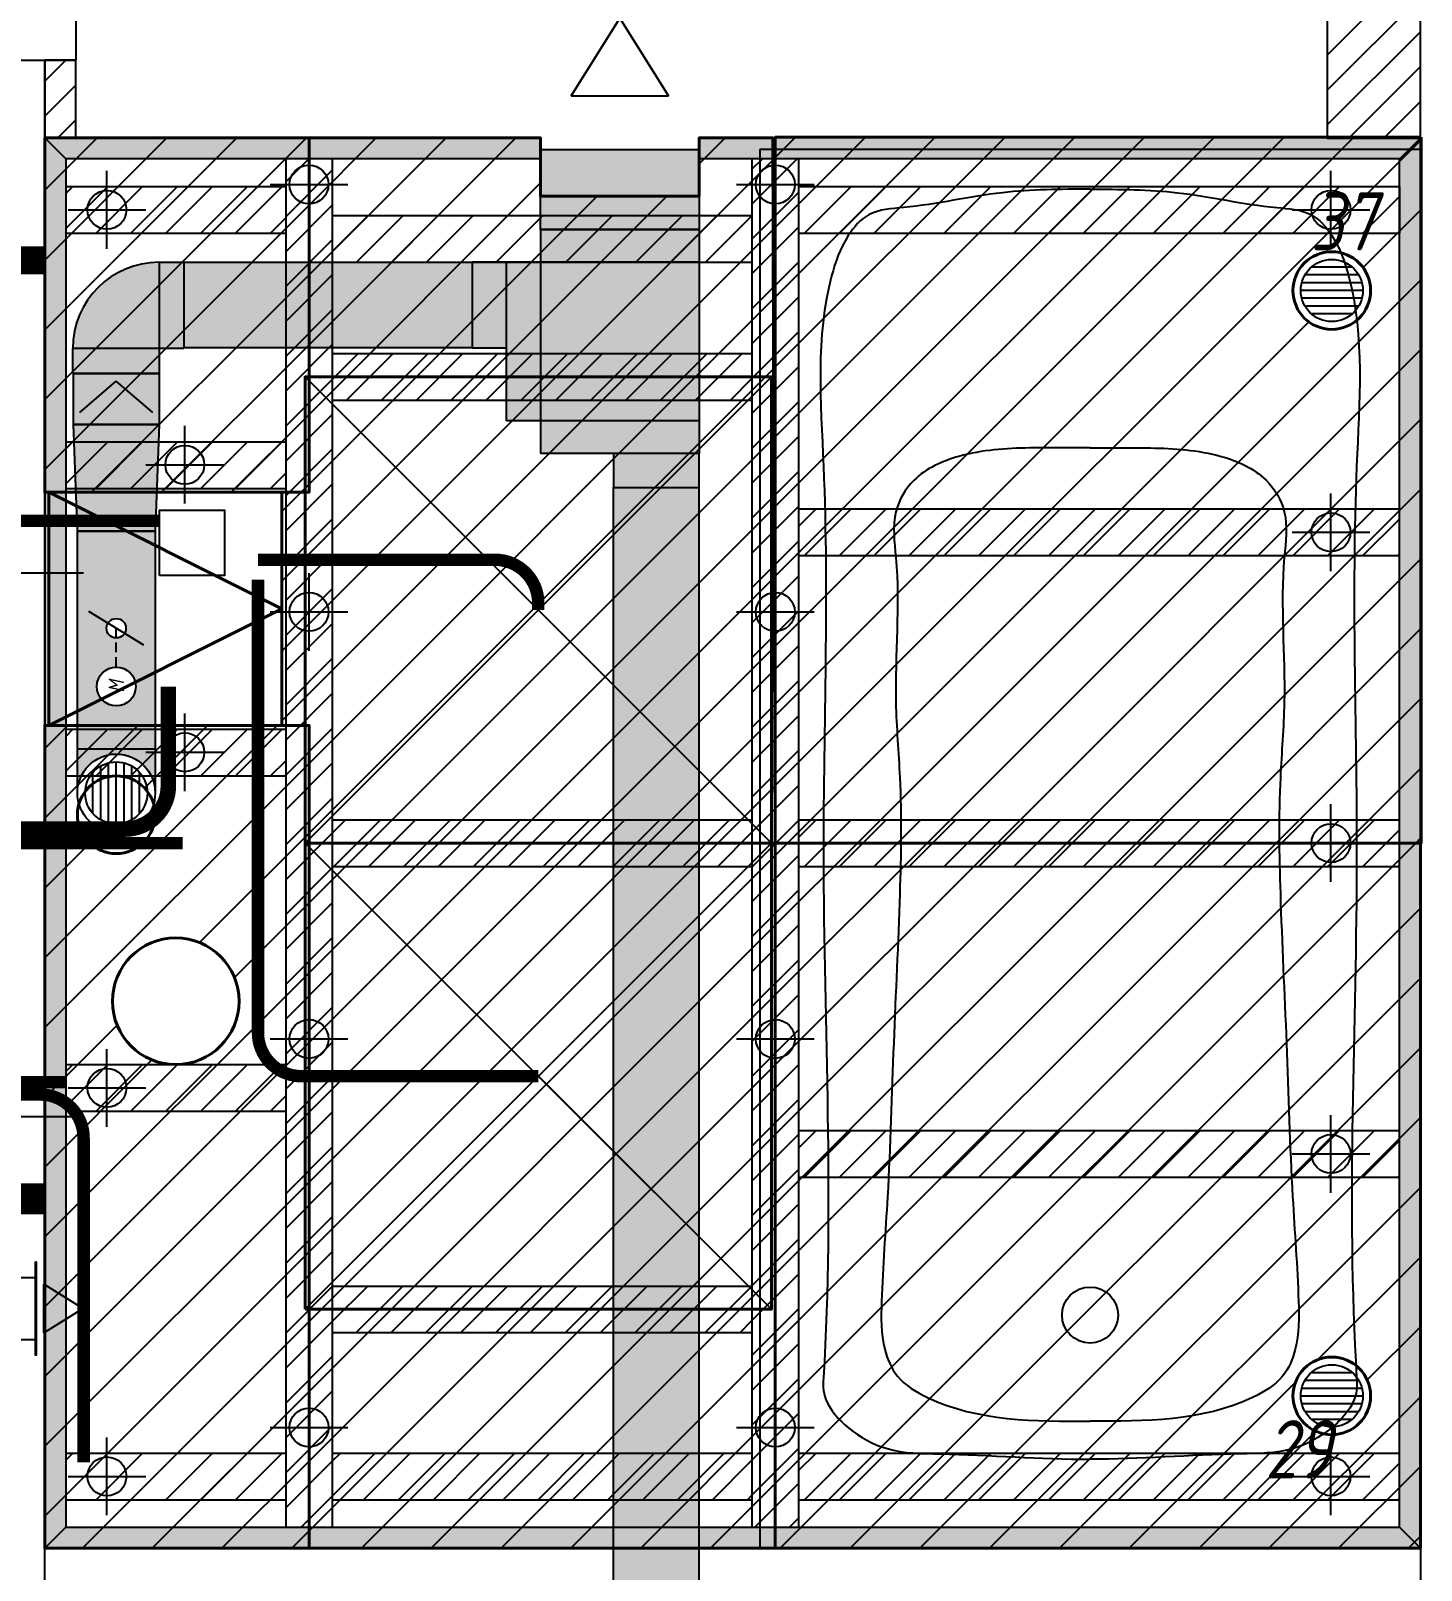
# Model space of a CAD drawing. Header units: millimetres. Extents: x -1962 to 15923, y 2405 to 25636.
# Drawn here: x 13793 to 15582, y 11317 to 13298 of the extents above; entities that cross this region are included whole.
import ezdxf
from ezdxf.enums import TextEntityAlignment as Align

# ---------------------------------------------------------------- set-up
doc = ezdxf.new("R2010")
doc.units = ezdxf.units.MM
doc.header["$PDMODE"] = 34
doc.header["$PDSIZE"] = 50
doc.linetypes.add('DASHED', pattern=[19.05, 12.7, -6.35])
for name, color, linetype in [('01 Черновое', 7, 'Continuous'), ('02 ЭОМ и СС', 7, 'Continuous'), ('024 ОВиК переток и вытяжка', 6, 'Continuous'), ('03 Потолочные конструкции', 5, 'Continuous'), ('031 ГВЛ 1 слой', 7, 'Continuous'), ('04 Освещение', 3, 'Continuous'), ('10 Перегородки', 4, 'Continuous')]:
    doc.layers.add(name, color=color, linetype=linetype)
doc.layers.add('04 Лючки', color=2, linetype='Continuous', lineweight=40)
doc.styles.add('ГОСТ-ISOCPEUR', font='isocpeui.ttf', dxfattribs={"width": 0.8})
pattern_1 = [(45, (5e-12, 27260.613), (-22.45064, 22.45064), [])]
pattern_2 = [(45, (-15, 0), (-22.45064, 22.45064), [])]

# ---------------------------------------------------------------- blocks, each defined once
blk = doc.blocks.new('Решотка вытяжная2')
at = {"color": 0, "lineweight": -2}
for p, q in [((-125, 0), (125, 0)), ((-125, 0), (125, 0)), ((-125, -250), (0, -50)), ((0, -50), (-125, -250)), ((0, -50), (125, -250)), ((125, -250), (0, -50)), ((-125, -250), (125, -250)), ((-125, -250), (125, -250))]:
    blk.add_line(p, q, dxfattribs=at)
blk = doc.blocks.new('решетка d100')
at = {"color": 0, "linetype": 'Continuous', "lineweight": -2}
for p, q in [((-34.6, 20), (34.6, 20)), ((-26.5, 30), (26.5, 30)), ((-40, 0), (40, 0)), ((-38.7, 10), (38.7, 10)), ((-38.7, -10), (38.7, -10)), ((-34.6, -20), (34.6, -20)), ((-26.5, -30), (26.5, -30))]:
    blk.add_line(p, q, dxfattribs=at)
for radius in [50, 40]:
    blk.add_circle((0, 0), radius, dxfattribs=at)
blk = doc.blocks.new('тройник 204х60')
at = {"color": 0}
for p, q in [((0, 0), (288, 0)), ((0, -204), (0, 0)), ((42, 0), (42, -248)), ((246, 0), (246, -248)), ((288, 0), (288, -204)), ((0, -204), (288, -204)), ((246, -248), (42, -248))]:
    blk.add_line(p, q, dxfattribs=at)
blk = doc.blocks.new('переход d100 на 110х55')
at = {"color": 0, "linetype": 'Continuous', "lineweight": -2}
for p, q in [((0, 55), (137, 50)), ((0, -55), (0, 55)), ((137, 50), (137, -50)), ((137, -50), (0, -55))]:
    blk.add_line(p, q, dxfattribs=at)
blk = doc.blocks.new('клапан 110х55')
at = {"color": 0, "lineweight": -2}
for p in [(50.4, 47), (50.4, -47)]:
    blk.add_line(p, (10.2, 0), dxfattribs=at)
at = {"color": 0, "lineweight": -2, "flags": 128}
blk.add_lwpolyline([(66, -55), (0, -55), (0, 55), (66, 55)], close=True, dxfattribs=at)
blk = doc.blocks.new('дроссель d100')
at = {"color": 0}
for p, q in [((0, 0), (0, 100)), ((0, 100), (250, 100)), ((250, 100), (250, 0)), ((103.4, 14.7), (146.6, 85.3)), ((250, 0), (0, 0))]:
    blk.add_line(p, q, dxfattribs=at)
at = {"color": 0, "linetype": 'DASHED'}
blk.add_line((75, 50), (125, 50), dxfattribs=at)
at = {"color": 0}
for centre, radius in [((50, 50), 25), ((125, 50), 12.5)]:
    blk.add_circle(centre, radius, dxfattribs=at)
at = {"color": 0, "style": 'ГОСТ-ISOCPEUR', "width": 0.8}
blk.add_text('M', height=20, dxfattribs=at).set_placement((50, 50), align=Align.MIDDLE_CENTER)
blk = doc.blocks.new('поворот 110х50 горизонтальный')
at = {"color": 0, "lineweight": -2}
for p, q in [((111, 143), (111, 0)), ((111, 143), (143, 143)), ((143, 143), (143, 32)), ((143, 32), (0, 32)), ((0, 0), (0, 32)), ((111, 0), (0, 0))]:
    blk.add_line(p, q, dxfattribs=at)
blk.add_arc((111, 32), 111, 90, 180, dxfattribs=at)
blk = doc.blocks.new('решетка переточная')
at = {"color": 0, "linetype": 'ByBlock', "lineweight": -2}
for p, q in [((2776.2, 6698.6), (2713.7, 6598.6)), ((2838.7, 6598.6), (2776.2, 6698.6)), ((2838.7, 6598.6), (2713.7, 6598.6)), ((2676.2, 6576.6), (2876.2, 6576.6)), ((2696.2, 6436.6), (2696.2, 6576.6)), ((2856.2, 6436.6), (2856.2, 6576.6)), ((2776.2, 6414.6), (2713.7, 6314.6)), ((2838.7, 6314.6), (2776.2, 6414.6)), ((2838.7, 6314.6), (2713.7, 6314.6))]:
    blk.add_line(p, q, dxfattribs=at)
for points in [[(2656.2, 6576.6), (2656.2, 6578.6), (2896.2, 6578.6), (2896.2, 6576.6)], [(2656.2, 6436.6), (2656.2, 6434.6), (2896.2, 6434.6), (2896.2, 6436.6)]]:
    blk.add_lwpolyline(points, close=True, dxfattribs=at)

msp = doc.modelspace()

# ---------------------------------------------------------------- hatches: boundary and pattern name
at = {"layer": '024 ОВиК переток и вытяжка', "lineweight": -2}
h = msp.add_hatch(color=256, dxfattribs=at)
h.paths.add_polyline_path([(14653.234, 13042.115), (14653.234, 13085.115), (14449.234, 13085.115), (14449.234, 13042.115)])
h.paths.add_polyline_path([(14653.234, 13085.115), (14653.234, 13145.115), (14449.234, 13145.115), (14449.234, 13085.115)])
h = msp.add_hatch(color=256, dxfattribs=at)
h.paths.add_polyline_path([(14405.234, 13000.115), (14361.234, 13000.115), (14361.234, 12890.115), (14405.234, 12890.115)])
h.paths.add_polyline_path([(14449.234, 12796.115), (14449.234, 13000.115), (14405.234, 13000.115), (14405.234, 12890.115), (14405.234, 12796.115)])
h.paths.add_polyline_path([(14653.234, 12796.115), (14653.234, 13000.115), (14449.234, 13000.115), (14449.234, 12796.115)])
h.paths.add_polyline_path([(14653.234, 12754.115), (14653.234, 12796.115), (14449.234, 12796.115), (14449.234, 12754.115), (14543.234, 12754.115)])
h.paths.add_polyline_path([(14543.234, 12754.115), (14543.234, 12710.115), (14653.234, 12710.115), (14653.234, 12754.115)])
h.paths.add_polyline_path([(14653.234, 13000.115), (14653.234, 13042.115), (14449.234, 13042.115), (14449.234, 13000.115)])
h = msp.add_hatch(color=256, dxfattribs=at)
h.paths.add_polyline_path([(13958.234, 12857.115), (13958.234, 12889.115), (13847.234, 12889.115), (13847.234, 12857.115)])
h.paths.add_polyline_path([(13958.234, 12889.115), (13958.234, 13000.115, 0.41421356), (13847.234, 12889.115)])
h.paths.add_polyline_path([(13990.234, 12889.115), (13990.234, 13000.115), (13958.234, 13000.115), (13958.234, 12889.115)])
for points in [[(14361.234, 12890.115), (14361.234, 13000.115), (13990.234, 13000.115), (13990.234, 12890.115)], [(13958.234, 12791.115), (13958.234, 12857.115), (13848.234, 12857.115), (13848.234, 12791.115)], [(13953.234, 12654.115), (13958.234, 12791.115), (13848.234, 12791.115), (13853.234, 12654.115)], [(14653.234, 11255.115), (14653.234, 12710.115), (14543.234, 12710.115), (14543.234, 11255.115)]]:
    msp.add_hatch(color=256, dxfattribs=at).paths.add_polyline_path(points)
h = msp.add_hatch(color=256, dxfattribs=at)
h.paths.add_polyline_path([(13953.234, 12404.115), (13953.234, 12654.115), (13853.234, 12654.115), (13853.234, 12404.115)])
h.paths.add_polyline_path([(13890.734, 12529.115, -0.13832485), (13892.577, 12535.647, -0.7569677), (13915.734, 12529.115, -0.13832485), (13913.892, 12522.584, -0.260938), (13903.234, 12516.615, -0.41421356)])
h.paths.add_polyline_path([(13878.234, 12454.115, -0.41421356), (13903.234, 12479.115, -0.41421356), (13928.234, 12454.115, -1)])
h.paths.add_polyline_path([(13918.234, 12444.032), (13918.234, 12464.199), (13888.234, 12464.199), (13888.234, 12444.032)], flags=9)
h = msp.add_hatch(color=256, dxfattribs=at)
h.paths.add_polyline_path([(13953.234, 12317.115), (13953.234, 12374.115), (13853.234, 12374.115), (13853.234, 12317.115, -1)])
h.paths.add_polyline_path([(13953.234, 12374.115), (13953.234, 12404.115), (13853.234, 12404.115), (13853.234, 12374.115)])
at = {"layer": '03 Потолочные конструкции', "lineweight": -2}
for points in [[(14449.234, 13133.115), (14449.234, 13160.115), (13851.234, 13160.115), (13811.234, 13160.115), (13838.234, 13133.115)], [(13838.234, 11372.115), (13838.234, 13133.115), (13811.234, 13160.115), (13811.234, 11345.115)], [(15554.234, 13132.873), (15581.234, 13159.865), (15581.234, 13160.115), (14653.234, 13160.115), (14653.234, 13133.115), (15554.234, 13133.115)], [(15581.234, 11345.115), (15581.234, 13159.865), (15554.234, 13132.873), (15554.234, 11372.115)], [(15581.234, 11345.115), (15554.234, 11372.115), (13838.234, 11372.115), (13811.234, 11345.115)]]:
    msp.add_hatch(color=9, dxfattribs=at).paths.add_polyline_path(points)
h = msp.add_hatch(dxfattribs=at)
h.set_pattern_fill('ANSI31', color=256, scale=10, style=0)
h.set_pattern_definition(pattern_2)
h.paths.add_polyline_path([(14181.234, 11372.115), (14181.234, 13133.115), (14121.234, 13133.115), (14121.234, 12704.115), (14121.234, 12404.115), (14121.234, 11372.115)])
h = msp.add_hatch(dxfattribs=at)
h.set_pattern_fill('ANSI31', color=256, scale=10, style=0)
h.set_pattern_definition(pattern_2)
h.paths.add_polyline_path([(14781.234, 11372.115), (14781.234, 13133.079), (14721.234, 13133.095), (14721.234, 11372.115)])
h = msp.add_hatch(dxfattribs=at)
h.set_pattern_fill('ANSI31', color=256, scale=10, style=0)
h.set_pattern_definition([(45, (0, 1630), (-22.45064, 22.45064), [])])
h.paths.add_polyline_path([(14121.234, 13037.615), (14121.234, 13097.615), (13838.234, 13097.615), (13838.234, 13037.615)])
h = msp.add_hatch(dxfattribs=at)
h.set_pattern_fill('ANSI31', color=256, scale=10, style=0)
h.paths.add_polyline_path([(15554.234, 13037.615), (15554.234, 13097.615), (14781.234, 13097.615), (14781.234, 13037.615)])
h = msp.add_hatch(dxfattribs=at)
h.set_pattern_fill('ANSI31', color=256, scale=10, style=0)
h.paths.add_polyline_path([(14721.234, 13000.115), (14721.234, 13060.115), (14181.234, 13060.115), (14181.234, 13000.115)])
h = msp.add_hatch(dxfattribs=at)
h.set_pattern_fill('ANSI31', color=256, scale=10, style=0)
h.set_pattern_definition(pattern_2)
h.paths.add_polyline_path([(14721.234, 12822.615), (14721.234, 12882.615), (14181.234, 12882.615), (14181.234, 12822.615)])
h = msp.add_hatch(dxfattribs=at)
h.set_pattern_fill('ANSI31', color=256, scale=10, style=0)
h.set_pattern_definition([(45, (0, 1301.5), (-22.45064, 22.45064), [])])
h.paths.add_polyline_path([(14121.234, 12709.115), (14121.234, 12769.115), (13838.234, 12769.115), (13838.234, 12709.115)])
h = msp.add_hatch(dxfattribs=at)
h.set_pattern_fill('ANSI31', color=256, scale=10, style=0)
h.set_pattern_definition([(45, (2e-12, -415), (-22.45064, 22.45064), [])])
h.paths.add_polyline_path([(15554.234, 12622.615), (15554.234, 12682.615), (14781.234, 12682.615), (14781.234, 12622.615)])
h = msp.add_hatch(dxfattribs=at)
h.set_pattern_fill('ANSI31', color=256, scale=10, style=0)
h.set_pattern_definition([(45, (0, 931.5), (-22.45064, 22.45064), [])])
h.paths.add_polyline_path([(14121.234, 12339.115), (14121.234, 12399.115), (13838.234, 12399.115), (13838.234, 12339.115)])
h = msp.add_hatch(dxfattribs=at)
h.set_pattern_fill('ANSI31', color=256, scale=10, style=0)
h.set_pattern_definition(pattern_2)
h.paths.add_polyline_path([(14721.234, 12222.615), (14721.234, 12282.615), (14181.234, 12282.615), (14181.234, 12222.615)])
h = msp.add_hatch(dxfattribs=at)
h.set_pattern_fill('ANSI31', color=256, scale=10, style=0)
h.set_pattern_definition([(45, (2e-12, -815), (-22.45064, 22.45064), [])])
h.paths.add_polyline_path([(15554.234, 12222.615), (15554.234, 12282.615), (14781.234, 12282.615), (14781.234, 12222.615)])
h = msp.add_hatch(dxfattribs=at)
h.set_pattern_fill('ANSI31', color=256, scale=10, style=0)
h.set_pattern_definition([(45, (0, 500), (-22.45064, 22.45064), [])])
h.paths.add_polyline_path([(14121.234, 11907.615), (14121.234, 11967.615), (13838.234, 11967.615), (13838.234, 11907.615)])
h = msp.add_hatch(dxfattribs=at)
h.set_pattern_fill('ANSI31', color=256, scale=10, style=0)
h.set_pattern_definition([(45, (2e-12, -1215), (-22.45064, 22.45064), [])])
h.paths.add_polyline_path([(15554.234, 11822.615), (15554.234, 11882.615), (14781.234, 11882.615), (14781.234, 11822.615)])
h = msp.add_hatch(dxfattribs=at)
h.set_pattern_fill('ANSI31', color=256, scale=10, style=0)
h.set_pattern_definition(pattern_2)
h.paths.add_polyline_path([(14721.234, 11622.615), (14721.234, 11682.615), (14181.234, 11682.615), (14181.234, 11622.615)])
h = msp.add_hatch(dxfattribs=at)
h.set_pattern_fill('ANSI31', color=256, scale=10, style=0)
h.paths.add_polyline_path([(14121.234, 11407.615), (14121.234, 11467.615), (13838.234, 11467.615), (13838.234, 11407.615)])
h = msp.add_hatch(dxfattribs=at)
h.set_pattern_fill('ANSI31', color=256, scale=10, style=0)
h.set_pattern_definition(pattern_2)
h.paths.add_polyline_path([(14721.234, 11407.615), (14721.234, 11467.615), (14181.234, 11467.615), (14181.234, 11407.615)])
h = msp.add_hatch(dxfattribs=at)
h.set_pattern_fill('ANSI31', color=256, scale=10, style=0)
h.set_pattern_definition([(45, (4e-12, -1630), (-22.45064, 22.45064), [])])
h.paths.add_polyline_path([(15554.234, 11407.615), (15554.234, 11467.615), (14781.234, 11467.615), (14781.234, 11407.615)])
at = {"layer": '031 ГВЛ 1 слой'}
h = msp.add_hatch(dxfattribs=at)
h.set_pattern_fill('ANSI31', color=6, scale=20, style=0)
h.paths.add_polyline_path([(13811.234, 13160.115), (13811.234, 12704.115), (14151.234, 12704.115), (14151.234, 13160.115)])
h = msp.add_hatch(dxfattribs=at)
h.set_pattern_fill('ANSI31', color=6, scale=20, style=0)
h.paths.add_polyline_path([(14151.234, 13160.115), (14449.234, 13160.115), (14449.234, 13085.115), (14653.234, 13085.115), (14653.234, 13160.115), (14747.91, 13160.115), (14751.234, 12252.615), (14151.234, 12252.615), (14151.234, 12404.115), (14116.234, 12404.115), (14116.234, 12704.115), (14151.234, 12704.115)])
h = msp.add_hatch(dxfattribs=at)
h.set_pattern_fill('ANSI31', color=6, scale=20, style=0)
h.paths.add_polyline_path([(15582.332, 12252.615), (15582.332, 13160.966), (14751.234, 13160.966), (14751.234, 12252.615), (15581.234, 12252.615)])
h.paths.add_polyline_path([(15417.298, 12963.74, -1), (15517.298, 12963.74, -1)], flags=16)
h = msp.add_hatch(dxfattribs=at)
h.set_pattern_fill('ANSI31', color=6, scale=20, style=0)
h.paths.add_polyline_path([(14151.234, 12404.115), (14151.234, 11345.115), (13811.234, 11345.115), (13811.234, 12404.115)])
edge = h.paths.add_edge_path(flags=16)
edge.add_arc((13903.234, 12289.115), 50, 0, 360)
edge = h.paths.add_edge_path(flags=16)
edge.add_arc((13979.734, 12049.115), 81.5, 0, 360)
h = msp.add_hatch(dxfattribs=at)
h.set_pattern_fill('ANSI31', color=6, scale=20, style=0)
h.paths.add_polyline_path([(14151.234, 12252.615), (14151.234, 11345.115), (14751.234, 11345.115), (14751.234, 12252.615)])
h = msp.add_hatch(dxfattribs=at)
h.set_pattern_fill('ANSI31', color=6, scale=20, style=0)
h.paths.add_polyline_path([(15581.234, 11345.115), (15581.234, 12252.615), (14751.234, 12252.615), (14751.234, 11345.115)])
h.paths.add_polyline_path([(15417.298, 11541.24, -1), (15517.298, 11541.24, -1)], flags=16)
at = {"layer": '10 Перегородки'}
h = msp.add_hatch(dxfattribs=at)
h.set_pattern_fill('ANSI31', color=256, scale=10, style=0)
h.set_pattern_definition(pattern_1)
h.paths.add_polyline_path([(15461.234, 13560.115), (15461.234, 13159.865), (15581.234, 13159.865), (15581.234, 13560.115)])
h = msp.add_hatch(dxfattribs=at)
h.set_pattern_fill('ANSI31', color=256, scale=10, style=0)
h.set_pattern_definition(pattern_1)
h.paths.add_polyline_path([(13811.234, 13260.115), (13811.234, 13160.115), (13851.234, 13160.115), (13851.234, 13260.115)])

# ---------------------------------------------------------------- linework, layer by layer
at = {"layer": '01 Черновое', "lineweight": -2}
for p, q in [((15581.234, 13145.115), (14731.234, 13145.115)), ((14731.234, 13145.115), (14731.234, 11345.115)), ((15581.234, 13145.115), (15581.234, 11345.115)), ((15581.234, 11345.115), (14731.234, 11345.115)), ((15526.234, 11345.115), (14786.234, 11345.115))]:
    msp.add_line(p, q, dxfattribs=at)
msp.add_circle((15156.234, 11645.241), 35.991, dxfattribs=at)
for points, start_tangent, end_tangent in [([(15156.234, 13094.083), (15043.53, 13089.681), (14916.107, 13070.511), (14872.129, 13061.49), (14845.066, 13034.426), (14823.641, 12982.555), (14813.193, 12737.767), (14813.193, 12239.14), (14813.193, 11564.319), (14813.193, 11548.112), (14826.989, 11518.551), (14845.907, 11499.633), (14894.977, 11473.324), (14962.989, 11466.576), (15156.234, 11459.648)], (-1, 0), (1, 0)), ([(15156.234, 13094.083), (15268.939, 13089.681), (15396.362, 13070.511), (15440.34, 13061.49), (15467.403, 13034.426), (15488.828, 12982.555), (15499.276, 12737.767), (15499.276, 12239.14), (15499.276, 11564.319), (15499.276, 11548.112), (15485.48, 11518.551), (15466.562, 11499.633), (15417.491, 11473.324), (15349.48, 11466.576), (15156.234, 11459.648)], (1, 0), (-1, 0))]:
    msp.add_spline(points, degree=3, dxfattribs=dict(at, start_tangent=start_tangent, end_tangent=end_tangent))
for points in [[(15156.234, 12761.208), (15130.372, 12761.208), (15073.96, 12762.302), (14995.531, 12757.201), (14930.49, 12728.511), (14899.375, 12676.084), (14913.93, 12576.603), (14901.533, 12463.733), (14914.25, 12319.58), (14911.938, 12173.28), (14902.62, 11993.473), (14898.249, 11818.11), (14887.826, 11687.395), (14886.868, 11608.542), (14906.986, 11561.239), (14995.57, 11508.288), (15085.737, 11508.498), (15156.234, 11508.511)], [(15156.234, 12761.208), (15182.097, 12761.208), (15238.509, 12762.302), (15316.938, 12757.201), (15381.979, 12728.511), (15413.094, 12676.084), (15398.538, 12576.603), (15410.936, 12463.733), (15398.219, 12319.58), (15400.531, 12173.28), (15409.849, 11993.473), (15414.22, 11818.11), (15424.643, 11687.395), (15425.601, 11608.542), (15405.483, 11561.239), (15316.899, 11508.288), (15226.732, 11508.498), (15156.234, 11508.511)]]:
    msp.add_open_spline(points, degree=3, knots=[0, 0, 0, 0, 77.58656375, 169.35561564, 234.73218234, 281.61590011, 340.25308438, 526.9899635, 623.65753427, 772.87527572, 965.67296478, 1163.98970186, 1298.40347778, 1360.20358736, 1398.39172562, 1446.03289884, 1657.21528426, 1657.21528426, 1657.21528426, 1657.21528426], dxfattribs=at)
at = {"layer": '02 ЭОМ и СС', "color": 3, "lineweight": -2, "const_width": 16}
for points in [[(13811.234, 13012.615), (13670.734, 13012.615)], [(13958.674, 12667.284), (13670.734, 12667.284)]]:
    msp.add_lwpolyline(points, dxfattribs=at)
at = {"layer": '02 ЭОМ и СС', "color": 40, "const_width": 20}
for points in [[(13811.234, 12994.615), (13670.734, 12994.615)], [(13811.234, 11784.83), (13670.734, 11784.83)]]:
    msp.add_lwpolyline(points, dxfattribs=at)
at = {"layer": '02 ЭОМ и СС', "lineweight": -2}
msp.add_lwpolyline([(13958.674, 12596.869), (13958.674, 12680.869), (14042.674, 12680.869), (14042.674, 12596.869)], close=True, dxfattribs=at)
at = {"layer": '02 ЭОМ и СС', "color": 3, "lineweight": -2, "const_width": 16}
msp.add_lwpolyline([(14085.543, 12617.284), (14390.234, 12617.284, -0.41421356), (14446.234, 12561.284), (14446.234, 12552.615)], format="xyb", dxfattribs=at)
at = {"layer": '02 ЭОМ и СС', "color": 3, "lineweight": -2}
msp.add_lwpolyline([(14446.234, 11952.615, 16, 16, 0), (14141.543, 11952.615, 16, 16, -0.41421356), (14085.543, 12008.615, 16, 16, 0), (14085.543, 12591.631, 16, 16, 0)], format="xyseb", dxfattribs=at)
at = {"layer": '02 ЭОМ и СС', "color": 253, "lineweight": -2}
for points, const_width in [([(12651.234, 12270.615), (13914.267, 12270.615, 0.41421356), (13970.267, 12326.615), (13970.267, 12453.927)], 20), ([(12651.234, 11929.022), (13805.234, 11929.022, -0.41421356), (13861.234, 11873.022), (13861.234, 11455.689)], 16)]:
    msp.add_lwpolyline(points, format="xyb", dxfattribs=dict(at, const_width=const_width))
at = {"layer": '02 ЭОМ и СС', "color": 7, "lineweight": -2, "const_width": 16}
msp.add_lwpolyline([(13988.55, 12252.615), (12651.234, 12252.615)], dxfattribs=at)
at = {"layer": '02 ЭОМ и СС', "color": 7, "lineweight": -2}
msp.add_lwpolyline([(13838.234, 11945.022, 16, 16, 0), (12651.234, 11945.022, 16, 16, 0)], format="xyseb", dxfattribs=at)
at = {"layer": '02 ЭОМ и СС', "color": 1, "lineweight": -2, "const_width": 20}
msp.add_lwpolyline([(13811.234, 11804.83), (13670.734, 11804.83)], dxfattribs=at)
at = {"layer": '024 ОВиК переток и вытяжка', "color": 7}
for p, q in [((14449.234, 13145.115), (14653.234, 13145.115)), ((14449.234, 13085.115), (14449.234, 13145.115)), ((14653.234, 13145.115), (14653.234, 13085.115)), ((13990.234, 13000.115), (14361.234, 13000.115)), ((14361.234, 12890.115), (13990.234, 12890.115)), ((14543.234, 11255.115), (14543.234, 12710.115)), ((14653.234, 11255.115), (14653.234, 12710.115)), ((13853.234, 12317.115), (13853.234, 12404.115)), ((13853.234, 12404.115), (13953.234, 12404.115)), ((13953.234, 12404.115), (13953.234, 12317.115)), ((13853.234, 12374.115), (13953.234, 12374.115))]:
    msp.add_line(p, q, dxfattribs=at)
at = {"layer": '024 ОВиК переток и вытяжка', "color": 7, "linetype": 'DASHED'}
msp.add_line((14653.234, 13085.115), (14449.234, 13085.115), dxfattribs=at)
at = {"layer": '024 ОВиК переток и вытяжка', "color": 7, "flags": 128}
for points in [[(14449.234, 13145.115), (14653.234, 13145.115), (14653.234, 13042.115), (14449.234, 13042.115)], [(14405.234, 13000.115), (14361.234, 13000.115), (14361.234, 12890.115), (14405.234, 12890.115)], [(14543.234, 12754.115), (14543.234, 12710.115), (14653.234, 12710.115), (14653.234, 12754.115)]]:
    msp.add_lwpolyline(points, close=True, dxfattribs=at)
at = {"layer": '024 ОВиК переток и вытяжка', "color": 7}
msp.add_circle((13903.234, 12317.115), 50, dxfattribs=at)
at = {"layer": '03 Потолочные конструкции', "lineweight": -2}
for p, q in [((13838.234, 13133.115), (13811.234, 13160.115)), ((15554.234, 13132.873), (15581.234, 13159.865)), ((13811.234, 11345.115), (13838.234, 11372.115)), ((15554.234, 11372.115), (15581.234, 11345.115))]:
    msp.add_line(p, q, dxfattribs=at)
at = {"layer": '03 Потолочные конструкции', "ltscale": 10}
for p, q in [((14449.234, 13133.115), (14449.234, 13160.115)), ((14653.234, 13133.115), (14653.234, 13160.115)), ((14121.234, 13133.115), (14121.234, 11372.115)), ((14181.234, 13133.115), (14181.234, 11372.115)), ((14721.234, 13133.115), (14721.234, 11372.115)), ((14781.234, 13133.115), (14781.234, 11372.115)), ((13838.234, 13097.615), (14121.234, 13097.615)), ((14781.234, 13097.615), (15554.234, 13097.615)), ((15554.234, 13097.615), (15554.234, 13037.615)), ((14181.234, 13060.115), (14721.234, 13060.115)), ((13838.234, 13037.615), (14121.234, 13037.615)), ((14781.234, 13037.615), (15554.234, 13037.615)), ((14181.234, 13000.115), (14721.234, 13000.115)), ((14181.234, 12882.615), (14721.234, 12882.615)), ((14181.234, 12822.615), (14721.234, 12822.615)), ((13838.234, 12769.115), (14121.234, 12769.115)), ((13838.234, 12709.115), (14121.234, 12709.115)), ((14781.234, 12682.615), (15554.234, 12682.615)), ((14781.234, 12622.615), (15554.234, 12622.615)), ((13838.234, 12399.115), (14121.234, 12399.115)), ((13838.234, 12339.115), (14121.234, 12339.115)), ((14181.234, 12282.615), (14721.234, 12282.615)), ((14781.234, 12282.615), (15554.234, 12282.615)), ((14181.234, 12222.615), (14721.234, 12222.615)), ((14781.234, 12222.615), (15554.234, 12222.615)), ((13838.234, 11967.615), (14121.234, 11967.615)), ((13838.234, 11907.615), (14121.234, 11907.615)), ((14781.234, 11882.615), (15554.234, 11882.615)), ((14781.234, 11822.615), (15554.234, 11822.615)), ((14181.234, 11682.615), (14721.234, 11682.615)), ((14181.234, 11622.615), (14721.234, 11622.615)), ((13838.234, 11467.615), (14121.234, 11467.615)), ((14181.234, 11467.615), (14721.234, 11467.615)), ((14781.234, 11467.615), (15554.234, 11467.615)), ((13838.234, 11407.615), (14121.234, 11407.615)), ((14181.234, 11407.615), (14721.234, 11407.615)), ((14781.234, 11407.615), (15554.234, 11407.615))]:
    msp.add_line(p, q, dxfattribs=at)
for points in [[(14449.234, 13160.115), (13811.234, 13160.115), (13811.234, 11345.115), (15581.234, 11345.115), (15581.234, 13160.115), (14653.234, 13160.115)], [(14449.234, 13133.115), (13838.234, 13133.115), (13838.234, 11372.115), (15554.234, 11372.115), (15554.234, 13133.115), (14653.234, 13133.115)]]:
    msp.add_lwpolyline(points, dxfattribs=at)
for p in [(14151.234, 13100.154), (14751.234, 13100.154), (13891.234, 13067.615), (15466.234, 13067.615), (13991.439, 12739.486), (15466.234, 12652.615), (14151.234, 12550.154), (14751.234, 12550.154), (13991.439, 12369.486), (15466.234, 12252.615), (14151.234, 12000.566), (14751.234, 12000.566), (13891.234, 11937.615), (15466.234, 11852.615), (14151.234, 11500.566), (14751.234, 11500.566), (13891.234, 11437.615), (15466.234, 11437.615)]:
    msp.add_point(p, dxfattribs=at)
at = {"layer": '031 ГВЛ 1 слой', "color": 6, "lineweight": 40}
for points in [[(13811.234, 13160.115), (13811.234, 12704.115), (14151.234, 12704.115), (14151.234, 13160.115)], [(14151.234, 13160.115), (14449.234, 13160.115), (14449.234, 13085.115), (14653.234, 13085.115), (14653.234, 13160.115), (14747.91, 13160.115), (14751.234, 12252.615), (14151.234, 12252.615), (14151.234, 12404.115), (14116.234, 12404.115), (14116.234, 12704.115), (14151.234, 12704.115)], [(15582.332, 13160.966), (15582.332, 12252.615), (14751.234, 12252.615), (14751.234, 13160.966)], [(14151.234, 12404.115), (14151.234, 11345.115), (13811.234, 11345.115), (13811.234, 12404.115)], [(14151.234, 12252.615), (14151.234, 11345.115), (14751.234, 11345.115), (14751.234, 12252.615)], [(15581.234, 11345.115), (15581.234, 12252.615), (14751.234, 12252.615), (14751.234, 11345.115)]]:
    msp.add_lwpolyline(points, close=True, dxfattribs=at)
for centre, radius in [((15467.298, 12963.74), 50), ((13903.234, 12289.115), 50), ((13979.734, 12049.115), 81.5), ((15467.298, 11541.24), 50)]:
    msp.add_circle(centre, radius, dxfattribs=at)
at = {"layer": '04 Лючки'}
msp.add_lwpolyline([(13816.234, 12404.115), (13816.234, 12704.115), (14116.234, 12704.115), (14116.234, 12404.115)], close=True, dxfattribs=at)
at = {"layer": '04 Лючки', "color": 2}
msp.add_lwpolyline([(13816.234, 12704.115), (14116.234, 12554.115), (13816.234, 12404.115)], dxfattribs=at)
at = {"layer": '04 Освещение'}
for p, q in [((14146.234, 12852.615), (14446.234, 12552.615)), ((14146.234, 12852.615), (14746.234, 12252.615)), ((14746.234, 12852.615), (14146.234, 12252.615)), ((14446.234, 12552.615), (14746.234, 12252.615)), ((14146.234, 12252.615), (14446.234, 11952.615)), ((14146.234, 12252.615), (14746.234, 11652.615)), ((14746.234, 12252.615), (14146.234, 11652.615)), ((14446.234, 11952.615), (14746.234, 11652.615))]:
    msp.add_line(p, q, dxfattribs=at)
at = {"layer": '04 Освещение', "lineweight": 40}
for points in [[(14146.234, 12252.615), (14146.234, 12852.615), (14746.234, 12852.615), (14746.234, 12252.615)], [(14146.234, 11652.615), (14146.234, 12252.615), (14746.234, 12252.615), (14746.234, 11652.615)]]:
    msp.add_lwpolyline(points, close=True, dxfattribs=at)
at = {"layer": '10 Перегородки'}
for p, q in [((13851.234, 13340.115), (13851.234, 13260.115)), ((12531.234, 13260.115), (13851.234, 13260.115)), ((13861.234, 12600.115), (13681.234, 12600.115)), ((13861.234, 11900.115), (13681.234, 11900.115))]:
    msp.add_line(p, q, dxfattribs=at)
at = {"layer": '10 Перегородки', "color": 5}
for p, q in [((13811.234, 10340.115), (13811.234, 13260.115)), ((15581.234, 11345.115), (13811.234, 11345.115)), ((15581.234, 11345.115), (15581.234, 11265.115))]:
    msp.add_line(p, q, dxfattribs=at)
at = {"layer": '10 Перегородки', "color": 1}
for points in [[(15461.234, 13560.115), (15461.234, 13159.865), (15581.234, 13159.865), (15581.234, 13560.115)], [(13811.234, 13260.115), (13811.234, 13160.115), (13851.234, 13160.115), (13851.234, 13260.115)]]:
    msp.add_lwpolyline(points, close=True, dxfattribs=at)

# ---------------------------------------------------------------- block references
at = {"layer": '024 ОВиК переток и вытяжка', "color": 7, "xscale": 0.5, "yscale": 0.5, "zscale": 0.5}
msp.add_blockref('Решотка вытяжная2', (14551.234, 13339.152), dxfattribs=at)
at = {"layer": '024 ОВиК переток и вытяжка', "color": 7}
for name, p, rotation in [('тройник 204х60', (14653.234, 13042.115), 270), ('решетка d100', (15467.298, 12963.74), 180), ('клапан 110х55', (13903.234, 12857.115), 270), ('переход d100 на 110х55', (13903.234, 12791.115), 270), ('дроссель d100', (13953.234, 12404.115), 89.99999999999999), ('решетка d100', (13903.234, 12317.115), 90)]:
    msp.add_blockref(name, p, dxfattribs=dict(at, rotation=rotation))
for name, p in [('поворот 110х50 горизонтальный', (13847.234, 12857.115)), ('решетка d100', (15467.298, 11541.24))]:
    msp.add_blockref(name, p, dxfattribs=at)
at = {"layer": '024 ОВиК переток и вытяжка', "color": 7, "xscale": 0.5, "yscale": 0.5, "zscale": 0.5, "rotation": 270}
msp.add_blockref('решетка переточная', (10510.835, 13041.858), dxfattribs=at)

# ---------------------------------------------------------------- texts
at = {"layer": '10 Перегородки', "style": 'ГОСТ-ISOCPEUR', "width": 0.8}
for s, p in [('37', (15482.219, 13052.927)), ('29', (15424.041, 11472.546))]:
    msp.add_text(s, height=75, dxfattribs=at).set_placement(p, align=Align.MIDDLE)

doc.saveas('drawing.dxf')
